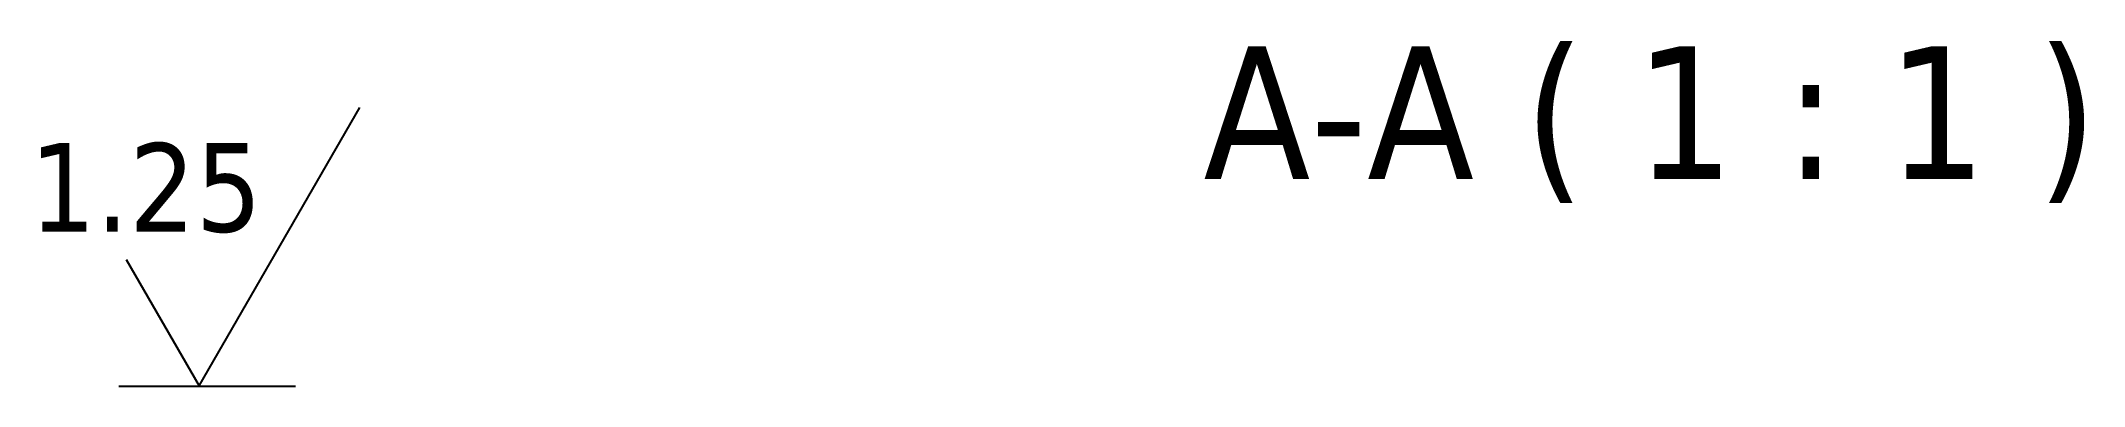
# Paper-space layout 'Sheet' of a CAD drawing. Header units: millimetres. Extents: x 73 to 400, y 98 to 280.
# Drawn here: x 84.4 to 165.2, y 98.4 to 112 of the extents above.
import ezdxf

# ---------------------------------------------------------------- set-up
doc = ezdxf.new("R2010")
doc.units = ezdxf.units.MM
doc.layers.add('Symbol (ISO)', color=7, linetype='Continuous', lineweight=25)

psp = doc.layouts.new('Sheet')

# ---------------------------------------------------------------- linework, layer by layer
at = {"layer": 'Symbol (ISO)'}
for p, q in [((90.683, 98.383), (97.034, 109.383)), ((87.796, 103.383), (90.683, 98.383)), ((87.508, 98.373), (94.492, 98.373))]:
    psp.add_line(p, q, dxfattribs=at)

# ---------------------------------------------------------------- texts
at = {"layer": 'Symbol (ISO)', "attachment_point": 1}
for s, insert, char_height in [('\\fTahoma|b0|i0;\\W1.;A-A ( 1 : 1 )', (130.376, 111.807), 5.25), ('\\fTahoma|b0|i0;\\W1.;1.25', (83.969, 107.98), 3.5)]:
    psp.add_mtext(s, dxfattribs=dict(at, insert=insert, char_height=char_height))

doc.saveas('drawing.dxf')
